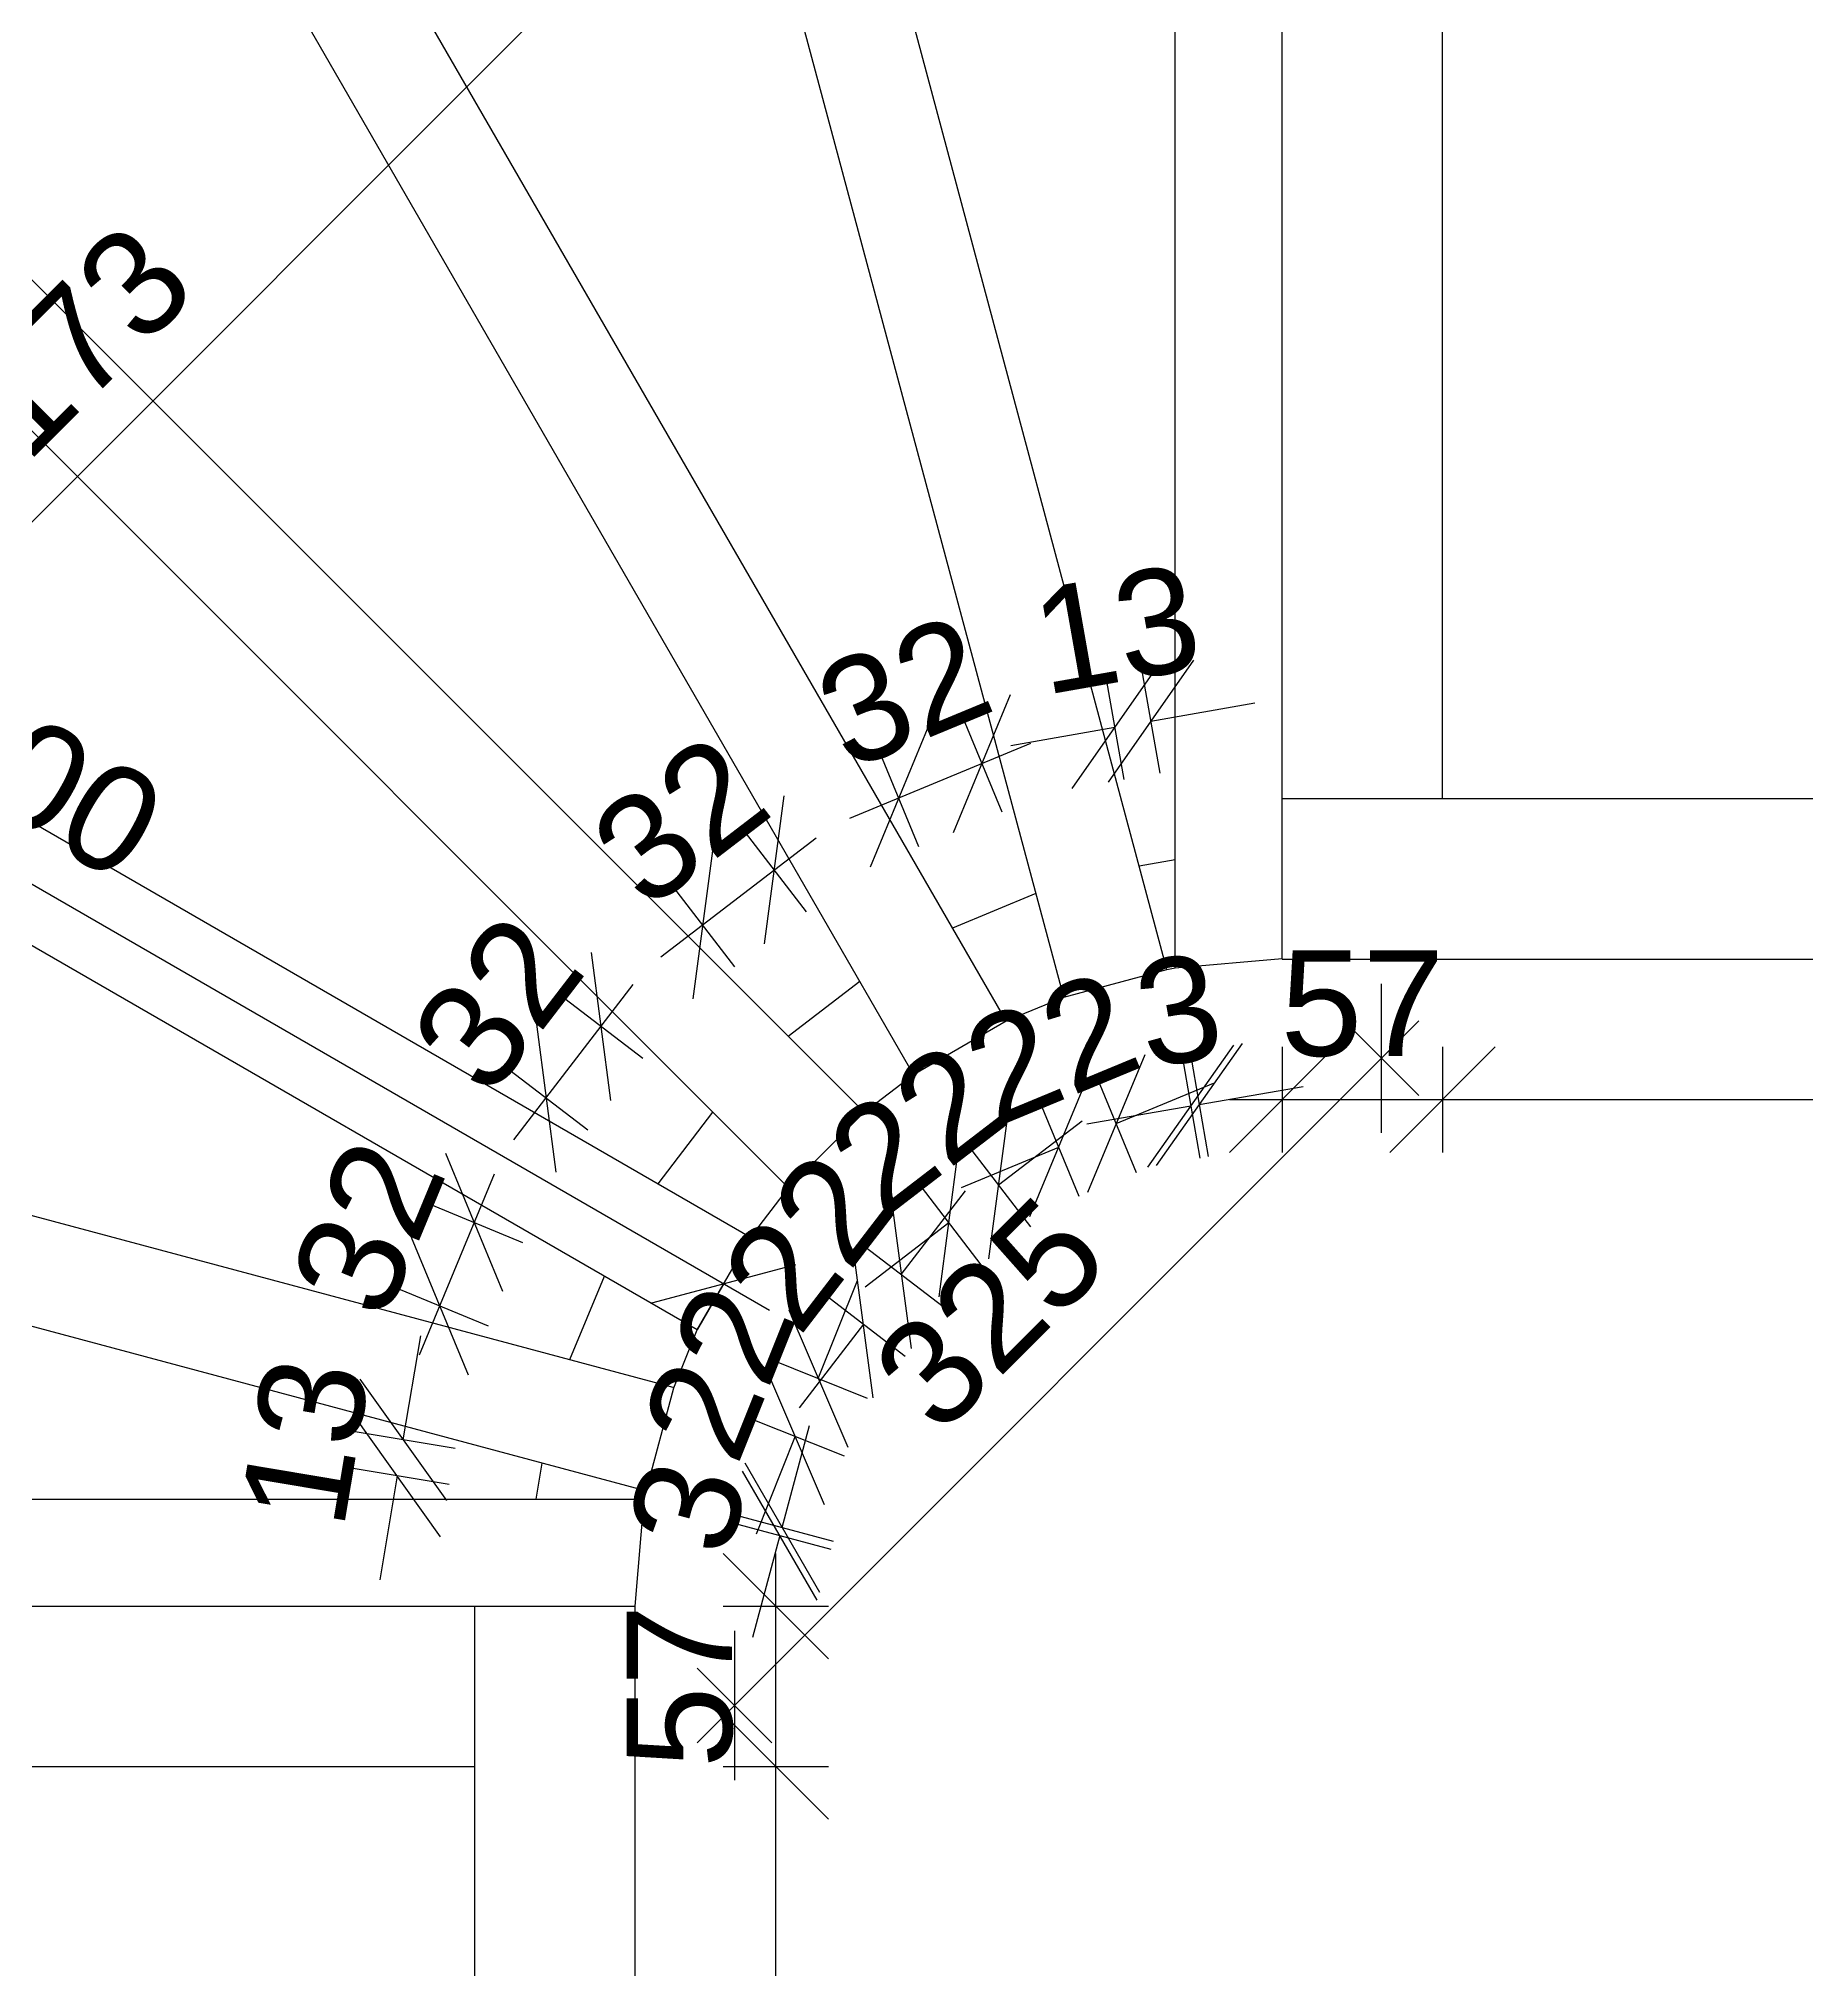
# Model space of a CAD drawing. Header units: millimetres. Extents: x -96270 to 80902, y -48795 to -34727.
# Drawn here: x 63745 to 64373, y -37880 to -37194 of the extents above; entities that cross this region are included whole.
import ezdxf

# ---------------------------------------------------------------- set-up
doc = ezdxf.new("R2010")
doc.units = ezdxf.units.MM
doc.layers.get('0').update_dxf_attribs({"lineweight": 25})
doc.layers.add('Mållinje (Afsætning af mål)', color=4, linetype='Continuous', lineweight=9)
doc.layers.add('Tyk fuldstregslinje (Optegning)', color=7, linetype='Continuous', lineweight=30)
doc.styles.add('Annotative', font='arial.ttf')
doc.dimstyles.new('Annotative', dxfattribs={"dimscale": 0, "dimtxt": 2.5, "dimasz": 2.5, "dimexe": 1.25, "dimexo": 1, "dimgap": 1, "dimtad": 1, "dimdec": 0, "dimzin": 0, "dimtxsty": 'Annotative', "dimblk": 'OBLIQUE', "dimcen": 1, "dimdle": 1.25, "dimadec": 0, "dimazin": 0, "dimtfac": 1, "dimtdec": 0, "dimtofl": 0, "dimtmove": 0, "dimatfit": 3, "dimfxl": 1.25, "dimfxlon": 1, "dimtolj": 1, "dimtzin": 0, "dimarcsym": 0})

# ---------------------------------------------------------------- blocks, each defined once
blk = doc.blocks.new('_Oblique')
at = {"color": 0, "linetype": 'ByBlock', "lineweight": -2}
blk.add_line((-0.5, -0.5), (0.5, 0.5), dxfattribs=at)
blk = doc.blocks.new('*D723')
at = {"layer": 'Defpoints', "color": 0, "transparency": 16777216}
for p in [(64186.7, -36920.81), (66186.7, -37520.65), (66186.7, -37520.65)]:
    blk.add_point(p, dxfattribs=at)
at = {"layer": 'Mållinje (Afsætning af mål)', "color": 0, "lineweight": -2, "transparency": 16777216}
for p, q in [((64168.74, -36915.42), (66204.66, -37526.03)), ((64186.7, -36920.81), (64181.31, -36938.77)), ((66186.7, -37520.65), (66181.31, -37538.61))]:
    blk.add_line(p, q, dxfattribs=at)
at = {"layer": 'Mållinje (Afsætning af mål)', "color": 0, "lineweight": -2, "transparency": 16777216, "xscale": 37.5, "yscale": 37.5, "zscale": 37.5}
for p, rotation in [((64186.7, -36920.81), 163.3050588094748), ((66186.7, -37520.65), 343.3050588094748)]:
    blk.add_blockref('_Oblique', p, dxfattribs=dict(at, rotation=rotation))
at = {"layer": 'Mållinje (Afsætning af mål)', "color": 0, "transparency": 16777216, "insert": (65196.51, -37188.02), "char_height": 37.5, "attachment_point": 5, "rotation": 343.30506, "style": 'Annotative'}
blk.add_mtext('\\A1;2088', dxfattribs=at)
blk = doc.blocks.new('*D724')
at = {"layer": 'Defpoints', "color": 0, "transparency": 16777216}
for p in [(63356.7, -37750.81), (63956.7, -38850.81), (63956.7, -38850.81)]:
    blk.add_point(p, dxfattribs=at)
at = {"layer": 'Mållinje (Afsætning af mål)', "color": 0, "lineweight": -2, "transparency": 16777216}
for p, q in [((63347.72, -37734.35), (63965.68, -38867.27)), ((63356.7, -37750.81), (63373.16, -37741.83)), ((63956.7, -38850.81), (63973.16, -38841.83))]:
    blk.add_line(p, q, dxfattribs=at)
at = {"layer": 'Mållinje (Afsætning af mål)', "color": 0, "lineweight": -2, "transparency": 16777216, "xscale": 37.5, "yscale": 37.5, "zscale": 37.5}
for p, rotation in [((63356.7, -37750.81), 118.6104596659652), ((63956.7, -38850.81), 298.6104596659652)]:
    blk.add_blockref('_Oblique', p, dxfattribs=dict(at, rotation=rotation))
at = {"layer": 'Mållinje (Afsætning af mål)', "color": 0, "transparency": 16777216, "insert": (63686.69, -38284.45), "char_height": 37.5, "attachment_point": 5, "rotation": 298.61046, "style": 'Annotative'}
blk.add_mtext('\\A1;1253', dxfattribs=at)
blk = doc.blocks.new('*D725')
at = {"layer": 'Defpoints', "color": 0, "transparency": 16777216}
for p in [(63959.86, -37712.81), (63960.64, -37709.91), (64008.93, -37722.85)]:
    blk.add_point(p, dxfattribs=at)
at = {"layer": 'Mållinje (Afsætning af mål)', "color": 0, "lineweight": -2, "transparency": 16777216}
for p, q in [((64008.93, -37722.85), (64018.64, -37686.63)), ((63990.04, -37720.9), (64026.27, -37730.6)), ((63990.82, -37718), (64027.04, -37727.7)), ((64008.15, -37725.75), (63998.45, -37761.97))]:
    blk.add_line(p, q, dxfattribs=at)
at = {"layer": 'Mållinje (Afsætning af mål)', "color": 0, "lineweight": -2, "transparency": 16777216, "xscale": 37.5, "yscale": 37.5, "zscale": 37.5}
for p, rotation in [((64008.93, -37722.85), 254.9999999997986), ((64008.15, -37725.75), 74.99999999979862)]:
    blk.add_blockref('_Oblique', p, dxfattribs=dict(at, rotation=rotation))
at = {"layer": 'Mållinje (Afsætning af mål)', "color": 0, "transparency": 16777216, "insert": (63975.55, -37715.46), "char_height": 37.5, "attachment_point": 5, "rotation": 75, "style": 'Annotative'}
blk.add_mtext('\\A1;3', dxfattribs=at)
blk = doc.blocks.new('*D726')
at = {"layer": 'Defpoints', "color": 0, "transparency": 16777216}
for p in [(63978.69, -37652.66), (63970.47, -37673.2), (64021.79, -37669.9)]:
    blk.add_point(p, dxfattribs=at)
at = {"layer": 'Mållinje (Afsætning af mål)', "color": 0, "lineweight": -2, "transparency": 16777216}
for p, q in [((64021.79, -37669.9), (64035.72, -37635.09)), ((64004.38, -37662.94), (64039.2, -37676.87)), ((63996.16, -37683.48), (64030.98, -37697.42)), ((64013.57, -37690.45), (63999.64, -37725.27))]:
    blk.add_line(p, q, dxfattribs=at)
at = {"layer": 'Mållinje (Afsætning af mål)', "color": 0, "lineweight": -2, "transparency": 16777216, "xscale": 37.5, "yscale": 37.5, "zscale": 37.5}
for p, rotation in [((64021.79, -37669.9), 248.1904522897012), ((64013.57, -37690.45), 68.19045228970117)]:
    blk.add_blockref('_Oblique', p, dxfattribs=dict(at, rotation=rotation))
at = {"layer": 'Mållinje (Afsætning af mål)', "color": 0, "transparency": 16777216, "insert": (63986.27, -37667.61), "char_height": 37.5, "attachment_point": 5, "rotation": 68.19045, "style": 'Annotative'}
blk.add_mtext('\\A1;22', dxfattribs=at)
blk = doc.blocks.new('*D696')
at = {"layer": 'Defpoints', "color": 0, "transparency": 16777216}
for p in [(63874.25, -37691.68), (63923.56, -37699.97), (63921.4, -37712.81)]:
    blk.add_point(p, dxfattribs=at)
at = {"layer": 'Mållinje (Afsætning af mål)', "color": 0, "lineweight": -2, "transparency": 16777216}
for p, q in [((63874.25, -37691.68), (63880.47, -37654.7)), ((63892.75, -37694.79), (63855.76, -37688.58)), ((63890.59, -37707.63), (63853.61, -37701.41)), ((63872.1, -37704.52), (63865.88, -37741.5))]:
    blk.add_line(p, q, dxfattribs=at)
at = {"layer": 'Mållinje (Afsætning af mål)', "color": 0, "lineweight": -2, "transparency": 16777216, "xscale": 37.5, "yscale": 37.5, "zscale": 37.5}
for p, rotation in [((63874.25, -37691.68), 260.4569625527603), ((63872.1, -37704.52), 80.45696255276027)]:
    blk.add_blockref('_Oblique', p, dxfattribs=dict(at, rotation=rotation))
at = {"layer": 'Mållinje (Afsætning af mål)', "color": 0, "transparency": 16777216, "insert": (63839.49, -37692.44), "char_height": 37.5, "attachment_point": 5, "rotation": 80.45696, "style": 'Annotative'}
blk.add_mtext('\\A1;13', dxfattribs=at)
blk = doc.blocks.new('*D697')
at = {"layer": 'Defpoints', "color": 0, "transparency": 16777216}
for p in [(63899.49, -37614.47), (63945.69, -37633.6), (63933.4, -37663.27)]:
    blk.add_point(p, dxfattribs=at)
at = {"layer": 'Mållinje (Afsætning af mål)', "color": 0, "lineweight": -2, "transparency": 16777216}
for p, q in [((63880.03, -37661.46), (63906.67, -37597.15)), ((63916.81, -37621.64), (63882.17, -37607.29)), ((63904.53, -37651.31), (63869.88, -37636.96))]:
    blk.add_line(p, q, dxfattribs=at)
at = {"layer": 'Mållinje (Afsætning af mål)', "color": 0, "lineweight": -2, "transparency": 16777216, "xscale": 37.5, "yscale": 37.5, "zscale": 37.5}
for p, rotation in [((63899.49, -37614.47), 67.500000000009), ((63887.2, -37644.13), 247.500000000009)]:
    blk.add_blockref('_Oblique', p, dxfattribs=dict(at, rotation=rotation))
at = {"layer": 'Mållinje (Afsætning af mål)', "color": 0, "transparency": 16777216, "insert": (63861.79, -37616.23), "char_height": 37.5, "attachment_point": 5, "rotation": 67.5, "style": 'Annotative'}
blk.add_mtext('\\A1;32', dxfattribs=at)
blk = doc.blocks.new('*D698')
at = {"layer": 'Defpoints', "color": 0, "transparency": 16777216}
for p in [(63944.57, -37544.78), (63984.23, -37575.22), (63964.69, -37600.69)]:
    blk.add_point(p, dxfattribs=at)
at = {"layer": 'Mållinje (Afsætning af mål)', "color": 0, "lineweight": -2, "transparency": 16777216}
for p, q in [((63913.6, -37585.13), (63955.98, -37529.9)), ((63959.44, -37556.19), (63929.69, -37533.37)), ((63939.89, -37581.67), (63910.14, -37558.84))]:
    blk.add_line(p, q, dxfattribs=at)
at = {"layer": 'Mållinje (Afsætning af mål)', "color": 0, "lineweight": -2, "transparency": 16777216, "xscale": 37.5, "yscale": 37.5, "zscale": 37.5}
for p, rotation in [((63944.57, -37544.78), 52.50000000000339), ((63925.02, -37570.26), 232.5000000000034)]:
    blk.add_blockref('_Oblique', p, dxfattribs=dict(at, rotation=rotation))
at = {"layer": 'Mållinje (Afsætning af mål)', "color": 0, "transparency": 16777216, "insert": (63907.69, -37536.72), "char_height": 37.5, "attachment_point": 5, "rotation": 52.5, "style": 'Annotative'}
blk.add_mtext('\\A1;32', dxfattribs=at)
blk = doc.blocks.new('*D699')
at = {"layer": 'Defpoints', "color": 0, "transparency": 16777216}
for p in [(64006.14, -37489.13), (64036.58, -37528.8), (64011.1, -37548.35)]:
    blk.add_point(p, dxfattribs=at)
at = {"layer": 'Mållinje (Afsætning af mål)', "color": 0, "lineweight": -2, "transparency": 16777216}
for p, q in [((64017.56, -37504.01), (63994.73, -37474.26)), ((63965.79, -37520.09), (64021.02, -37477.72)), ((63992.08, -37523.56), (63969.25, -37493.8))]:
    blk.add_line(p, q, dxfattribs=at)
at = {"layer": 'Mållinje (Afsætning af mål)', "color": 0, "lineweight": -2, "transparency": 16777216, "xscale": 37.5, "yscale": 37.5, "zscale": 37.5}
for p, rotation in [((64006.14, -37489.13), 37.49999999999974), ((63980.67, -37508.68), 217.4999999999997)]:
    blk.add_blockref('_Oblique', p, dxfattribs=dict(at, rotation=rotation))
at = {"layer": 'Mållinje (Afsætning af mål)', "color": 0, "transparency": 16777216, "insert": (63972.61, -37471.81), "char_height": 37.5, "attachment_point": 5, "rotation": 37.5, "style": 'Annotative'}
blk.add_mtext('\\A1;32', dxfattribs=at)
blk = doc.blocks.new('*D700')
at = {"layer": 'Defpoints', "color": 0, "transparency": 16777216}
for p in [(64080.02, -37451.32), (64099.16, -37497.51), (64069.49, -37509.8)]:
    blk.add_point(p, dxfattribs=at)
at = {"layer": 'Mållinje (Afsætning af mål)', "color": 0, "lineweight": -2, "transparency": 16777216}
for p, q in [((64087.2, -37468.64), (64072.85, -37433.99)), ((64033.03, -37470.78), (64097.34, -37444.14)), ((64057.53, -37480.93), (64043.18, -37446.28))]:
    blk.add_line(p, q, dxfattribs=at)
at = {"layer": 'Mållinje (Afsætning af mål)', "color": 0, "lineweight": -2, "transparency": 16777216, "xscale": 37.5, "yscale": 37.5, "zscale": 37.5}
for p, rotation in [((64080.02, -37451.32), 22.50000000000797), ((64050.35, -37463.61), 202.500000000008)]:
    blk.add_blockref('_Oblique', p, dxfattribs=dict(at, rotation=rotation))
at = {"layer": 'Mållinje (Afsætning af mål)', "color": 0, "transparency": 16777216, "insert": (64052.12, -37425.9), "char_height": 37.5, "attachment_point": 5, "rotation": 22.5, "style": 'Annotative'}
blk.add_mtext('\\A1;32', dxfattribs=at)
blk = doc.blocks.new('*D701')
at = {"layer": 'Defpoints', "color": 0, "transparency": 16777216}
for p in [(64140.01, -37436.28), (64135.89, -37487.78), (64148.7, -37485.52)]:
    blk.add_point(p, dxfattribs=at)
at = {"layer": 'Mållinje (Afsætning af mål)', "color": 0, "lineweight": -2, "transparency": 16777216}
for p, q in [((64130.46, -37457), (64123.95, -37420.07)), ((64143.27, -37454.74), (64136.76, -37417.81)), ((64140.01, -37436.28), (64176.94, -37429.77)), ((64127.21, -37438.54), (64090.27, -37445.05))]:
    blk.add_line(p, q, dxfattribs=at)
at = {"layer": 'Mållinje (Afsætning af mål)', "color": 0, "lineweight": -2, "transparency": 16777216, "xscale": 37.5, "yscale": 37.5, "zscale": 37.5}
for p, rotation in [((64127.21, -37438.54), 9.99999999998062), ((64140.01, -37436.28), 189.9999999999806)]:
    blk.add_blockref('_Oblique', p, dxfattribs=dict(at, rotation=rotation))
at = {"layer": 'Mållinje (Afsætning af mål)', "color": 0, "transparency": 16777216, "insert": (64127.68, -37403.77), "char_height": 37.5, "attachment_point": 5, "rotation": 10, "style": 'Annotative'}
blk.add_mtext('\\A1;13', dxfattribs=at)
blk = doc.blocks.new('*D727')
at = {"layer": 'Defpoints', "color": 0, "transparency": 16777216}
for p in [(64011.18, -37602.17), (63997.69, -37619.75), (64051.3, -37632.95)]:
    blk.add_point(p, dxfattribs=at)
at = {"layer": 'Mållinje (Afsætning af mål)', "color": 0, "lineweight": -2, "transparency": 16777216}
for p, q in [((64051.3, -37632.95), (64074.13, -37603.2)), ((64036.43, -37621.54), (64066.18, -37644.37)), ((64022.94, -37639.12), (64052.69, -37661.95)), ((64037.81, -37650.54), (64014.99, -37680.29))]:
    blk.add_line(p, q, dxfattribs=at)
at = {"layer": 'Mållinje (Afsætning af mål)', "color": 0, "lineweight": -2, "transparency": 16777216, "xscale": 37.5, "yscale": 37.5, "zscale": 37.5}
for p, rotation in [((64051.3, -37632.95), 232.5000000000012), ((64037.81, -37650.54), 52.50000000000125)]:
    blk.add_blockref('_Oblique', p, dxfattribs=dict(at, rotation=rotation))
at = {"layer": 'Mållinje (Afsætning af mål)', "color": 0, "transparency": 16777216, "insert": (64017.72, -37621.15), "char_height": 37.5, "attachment_point": 5, "rotation": 52.5, "style": 'Annotative'}
blk.add_mtext('\\A1;22', dxfattribs=at)
blk = doc.blocks.new('*D728')
at = {"layer": 'Defpoints', "color": 0, "transparency": 16777216}
for p in [(64055.64, -37561.81), (64038.05, -37575.3), (64085.79, -37601.1)]:
    blk.add_point(p, dxfattribs=at)
at = {"layer": 'Mållinje (Afsætning af mål)', "color": 0, "lineweight": -2, "transparency": 16777216}
for p, q in [((64085.79, -37601.1), (64115.54, -37578.27)), ((64074.37, -37586.23), (64097.2, -37615.98)), ((64056.79, -37599.72), (64079.62, -37629.47)), ((64068.21, -37614.59), (64038.46, -37637.42))]:
    blk.add_line(p, q, dxfattribs=at)
at = {"layer": 'Mållinje (Afsætning af mål)', "color": 0, "lineweight": -2, "transparency": 16777216, "xscale": 37.5, "yscale": 37.5, "zscale": 37.5}
for p, rotation in [((64085.79, -37601.1), 217.5000000000033), ((64068.21, -37614.59), 37.5000000000033)]:
    blk.add_blockref('_Oblique', p, dxfattribs=dict(at, rotation=rotation))
at = {"layer": 'Mållinje (Afsætning af mål)', "color": 0, "transparency": 16777216, "insert": (64056.41, -37581.01), "char_height": 37.5, "attachment_point": 5, "rotation": 37.5, "style": 'Annotative'}
blk.add_mtext('\\A1;22', dxfattribs=at)
blk = doc.blocks.new('*D729')
at = {"layer": 'Defpoints', "color": 0, "transparency": 16777216}
for p in [(64109.02, -37534.32), (64088.54, -37542.81), (64127.66, -37579.32)]:
    blk.add_point(p, dxfattribs=at)
at = {"layer": 'Mållinje (Afsætning af mål)', "color": 0, "lineweight": -2, "transparency": 16777216}
for p, q in [((64120.48, -37562), (64134.83, -37596.64)), ((64100.01, -37570.48), (64114.36, -37605.12)), ((64127.66, -37579.32), (64162.3, -37564.97)), ((64107.18, -37587.8), (64072.54, -37602.15))]:
    blk.add_line(p, q, dxfattribs=at)
at = {"layer": 'Mållinje (Afsætning af mål)', "color": 0, "lineweight": -2, "transparency": 16777216, "xscale": 37.5, "yscale": 37.5, "zscale": 37.5}
for p, rotation in [((64127.66, -37579.32), 202.5000000000009), ((64107.18, -37587.8), 22.50000000000088)]:
    blk.add_blockref('_Oblique', p, dxfattribs=dict(at, rotation=rotation))
at = {"layer": 'Mållinje (Afsætning af mål)', "color": 0, "transparency": 16777216, "insert": (64104.47, -37552.31), "char_height": 37.5, "attachment_point": 5, "rotation": 22.5, "style": 'Annotative'}
blk.add_mtext('\\A1;22', dxfattribs=at)
blk = doc.blocks.new('*D730')
at = {"layer": 'Defpoints', "color": 0, "transparency": 16777216}
for p in [(64145.72, -37524.49), (64148.7, -37523.97), (64157.16, -37572.55)]:
    blk.add_point(p, dxfattribs=at)
at = {"layer": 'Mållinje (Afsætning af mål)', "color": 0, "lineweight": -2, "transparency": 16777216}
for p, q in [((64150.97, -37554.6), (64157.41, -37591.54)), ((64153.94, -37554.08), (64160.38, -37591.02)), ((64157.16, -37572.55), (64194.11, -37566.11)), ((64154.19, -37573.07), (64117.25, -37579.51))]:
    blk.add_line(p, q, dxfattribs=at)
at = {"layer": 'Mållinje (Afsætning af mål)', "color": 0, "lineweight": -2, "transparency": 16777216, "xscale": 37.5, "yscale": 37.5, "zscale": 37.5}
for p, rotation in [((64154.19, -37573.07), 9.885666944089726), ((64157.16, -37572.55), 189.8856669440897)]:
    blk.add_blockref('_Oblique', p, dxfattribs=dict(at, rotation=rotation))
at = {"layer": 'Mållinje (Afsætning af mål)', "color": 0, "transparency": 16777216, "insert": (64149.81, -37539.16), "char_height": 37.5, "attachment_point": 5, "rotation": 9.88567, "style": 'Annotative'}
blk.add_mtext('\\A1;3', dxfattribs=at)
blk = doc.blocks.new('*D685')
at = {"layer": 'Defpoints', "color": 0, "transparency": 16777216}
for p in [(63774.52, -37074.89), (63804.95, -37114.56), (63640.49, -37177.73)]:
    blk.add_point(p, dxfattribs=at)
at = {"layer": 'Mållinje (Afsætning af mål)', "color": 0, "lineweight": -2, "transparency": 16777216}
for p, q in [((63656.05, -37228.81), (63819.83, -37103.14)), ((63793.54, -37099.68), (63816.37, -37129.43)), ((63659.51, -37202.53), (63682.34, -37232.28))]:
    blk.add_line(p, q, dxfattribs=at)
at = {"layer": 'Mållinje (Afsætning af mål)', "color": 0, "lineweight": -2, "transparency": 16777216, "xscale": 37.5, "yscale": 37.5, "zscale": 37.5}
for p, rotation in [((63804.95, -37114.56), 37.49999999999902), ((63670.93, -37217.4), 217.499999999999)]:
    blk.add_blockref('_Oblique', p, dxfattribs=dict(at, rotation=rotation))
at = {"layer": 'Mållinje (Afsætning af mål)', "color": 0, "transparency": 16777216, "insert": (63717.15, -37138.89), "char_height": 37.5, "attachment_point": 5, "rotation": 37.5, "style": 'Annotative'}
blk.add_mtext('\\A1;169', dxfattribs=at)
blk = doc.blocks.new('*D688')
at = {"layer": 'Defpoints', "color": 0, "transparency": 16777216}
for p in [(64186.7, -37520.81), (64221.98, -37556.09), (63956.7, -37750.81)]:
    blk.add_point(p, dxfattribs=at)
at = {"layer": 'Mållinje (Afsætning af mål)', "color": 0, "lineweight": -2, "transparency": 16777216}
for p, q in [((63978.72, -37799.35), (64235.23, -37542.83)), ((64208.72, -37542.83), (64235.23, -37569.35)), ((63978.72, -37772.83), (64005.23, -37799.35))]:
    blk.add_line(p, q, dxfattribs=at)
at = {"layer": 'Mållinje (Afsætning af mål)', "color": 0, "lineweight": -2, "transparency": 16777216, "xscale": 37.5, "yscale": 37.5, "zscale": 37.5}
for p, rotation in [((64221.98, -37556.09), 45), ((63991.98, -37786.09), 225)]:
    blk.add_blockref('_Oblique', p, dxfattribs=dict(at, rotation=rotation))
at = {"layer": 'Mållinje (Afsætning af mål)', "color": 0, "transparency": 16777216, "insert": (64082.82, -37646.93), "char_height": 37.5, "attachment_point": 5, "rotation": 45, "style": 'Annotative'}
blk.add_mtext('\\A1;325', dxfattribs=at)
blk = doc.blocks.new('*D689')
at = {"layer": 'Defpoints', "color": 0, "transparency": 16777216}
for p in [(64186.7, -36920.81), (64186.7, -36920.81), (63357.25, -37750.51)]:
    blk.add_point(p, dxfattribs=at)
at = {"layer": 'Mållinje (Afsætning af mål)', "color": 0, "lineweight": -2, "transparency": 16777216}
for p, q in [((63343.99, -37763.77), (64199.95, -36907.55)), ((64186.7, -36920.81), (64173.44, -36907.55)), ((63357.25, -37750.51), (63343.99, -37737.26))]:
    blk.add_line(p, q, dxfattribs=at)
at = {"layer": 'Mållinje (Afsætning af mål)', "color": 0, "lineweight": -2, "transparency": 16777216, "xscale": 37.5, "yscale": 37.5, "zscale": 37.5}
for p, rotation in [((64186.7, -36920.81), 45.0086126468745), ((63357.25, -37750.51), 225.0086126468745)]:
    blk.add_blockref('_Oblique', p, dxfattribs=dict(at, rotation=rotation))
at = {"layer": 'Mållinje (Afsætning af mål)', "color": 0, "transparency": 16777216, "insert": (63747.81, -37311.51), "char_height": 37.5, "attachment_point": 5, "rotation": 45.00861, "style": 'Annotative'}
blk.add_mtext('\\A1;1173', dxfattribs=at)
blk = doc.blocks.new('*D690')
at = {"layer": 'Defpoints', "color": 0, "transparency": 16777216}
for p in [(63468.08, -37335.92), (63988.19, -37636.2), (63988.19, -37636.2)]:
    blk.add_point(p, dxfattribs=at)
at = {"layer": 'Mållinje (Afsætning af mål)', "color": 0, "lineweight": -2, "transparency": 16777216}
for p, q in [((63451.85, -37326.54), (64004.43, -37645.58)), ((63468.08, -37335.92), (63458.71, -37352.16)), ((63988.19, -37636.2), (63978.82, -37652.44))]:
    blk.add_line(p, q, dxfattribs=at)
at = {"layer": 'Mållinje (Afsætning af mål)', "color": 0, "lineweight": -2, "transparency": 16777216, "xscale": 37.5, "yscale": 37.5, "zscale": 37.5}
for p, rotation in [((63468.08, -37335.92), 149.999999999998), ((63988.19, -37636.2), 329.999999999998)]:
    blk.add_blockref('_Oblique', p, dxfattribs=dict(at, rotation=rotation))
at = {"layer": 'Mållinje (Afsætning af mål)', "color": 0, "transparency": 16777216, "insert": (63745.21, -37456.49), "char_height": 37.5, "attachment_point": 5, "rotation": 330, "style": 'Annotative'}
blk.add_mtext('\\A1;600', dxfattribs=at)
blk = doc.blocks.new('*D739')
at = {"layer": 'Defpoints', "color": 0, "transparency": 16777216}
for p in [(63918.7, -37807.81), (64006.7, -37807.81), (63918.7, -38812.81)]:
    blk.add_point(p, dxfattribs=at)
at = {"layer": 'Mållinje (Afsætning af mål)', "color": 0, "lineweight": -2, "transparency": 16777216}
for p, q in [((64006.7, -38831.56), (64006.7, -37789.06)), ((63987.95, -37807.81), (64025.45, -37807.81)), ((63987.95, -38812.81), (64025.45, -38812.81))]:
    blk.add_line(p, q, dxfattribs=at)
at = {"layer": 'Mållinje (Afsætning af mål)', "color": 0, "lineweight": -2, "transparency": 16777216, "xscale": 37.5, "yscale": 37.5, "zscale": 37.5}
for p, rotation in [((64006.7, -37807.81), 90), ((64006.7, -38812.81), 270)]:
    blk.add_blockref('_Oblique', p, dxfattribs=dict(at, rotation=rotation))
at = {"layer": 'Mållinje (Afsætning af mål)', "color": 0, "transparency": 16777216, "insert": (63972.55, -38310.31), "char_height": 37.5, "attachment_point": 5, "rotation": 90, "style": 'Annotative'}
blk.add_mtext('\\A1;1005', dxfattribs=at)
blk = doc.blocks.new('*D740')
at = {"layer": 'Defpoints', "color": 0, "transparency": 16777216}
for p in [(63918.7, -37750.81), (64006.7, -37750.81), (63918.7, -37807.81)]:
    blk.add_point(p, dxfattribs=at)
at = {"layer": 'Mållinje (Afsætning af mål)', "color": 0, "lineweight": -2, "transparency": 16777216}
for p, q in [((64006.7, -37826.56), (64006.7, -37732.06)), ((63987.95, -37750.81), (64025.45, -37750.81)), ((63987.95, -37807.81), (64025.45, -37807.81))]:
    blk.add_line(p, q, dxfattribs=at)
at = {"layer": 'Mållinje (Afsætning af mål)', "color": 0, "lineweight": -2, "transparency": 16777216, "xscale": 37.5, "yscale": 37.5, "zscale": 37.5}
for p, rotation in [((64006.7, -37750.81), 90), ((64006.7, -37807.81), 270)]:
    blk.add_blockref('_Oblique', p, dxfattribs=dict(at, rotation=rotation))
at = {"layer": 'Mållinje (Afsætning af mål)', "color": 0, "transparency": 16777216, "insert": (63972.63, -37779.31), "char_height": 37.5, "attachment_point": 5, "rotation": 90, "style": 'Annotative'}
blk.add_mtext('\\A1;57', dxfattribs=at)
blk = doc.blocks.new('*D758')
at = {"layer": 'Defpoints', "color": 0, "transparency": 16777216}
for p in [(64243.7, -37482.81), (66129.7, -37482.81), (66129.7, -37570.78)]:
    blk.add_point(p, dxfattribs=at)
at = {"layer": 'Mållinje (Afsætning af mål)', "color": 0, "lineweight": -2, "transparency": 16777216}
for p, q in [((64243.7, -37552.03), (64243.7, -37589.53)), ((66129.7, -37552.03), (66129.7, -37589.53)), ((64224.95, -37570.78), (66148.45, -37570.78))]:
    blk.add_line(p, q, dxfattribs=at)
at = {"layer": 'Mållinje (Afsætning af mål)', "color": 0, "lineweight": -2, "transparency": 16777216, "xscale": 37.5, "yscale": 37.5, "zscale": 37.5, "rotation": 180}
blk.add_blockref('_Oblique', (64243.7, -37570.78), dxfattribs=at)
at = {"layer": 'Mållinje (Afsætning af mål)', "color": 0, "lineweight": -2, "transparency": 16777216, "xscale": 37.5, "yscale": 37.5, "zscale": 37.5}
blk.add_blockref('_Oblique', (66129.7, -37570.78), dxfattribs=at)
at = {"layer": 'Mållinje (Afsætning af mål)', "color": 0, "transparency": 16777216, "insert": (65186.7, -37536.64), "char_height": 37.5, "attachment_point": 5, "style": 'Annotative'}
blk.add_mtext('\\A1;1886', dxfattribs=at)
blk = doc.blocks.new('*D760')
at = {"layer": 'Defpoints', "color": 0, "transparency": 16777216}
for p in [(64186.7, -37482.81), (64243.7, -37482.81), (64186.7, -37570.81)]:
    blk.add_point(p, dxfattribs=at)
at = {"layer": 'Mållinje (Afsætning af mål)', "color": 0, "lineweight": -2, "transparency": 16777216}
for p, q in [((64186.7, -37552.06), (64186.7, -37589.56)), ((64243.7, -37552.06), (64243.7, -37589.56)), ((64262.45, -37570.81), (64167.95, -37570.81))]:
    blk.add_line(p, q, dxfattribs=at)
at = {"layer": 'Mållinje (Afsætning af mål)', "color": 0, "lineweight": -2, "transparency": 16777216, "xscale": 37.5, "yscale": 37.5, "zscale": 37.5, "rotation": 180}
blk.add_blockref('_Oblique', (64186.7, -37570.81), dxfattribs=at)
at = {"layer": 'Mållinje (Afsætning af mål)', "color": 0, "lineweight": -2, "transparency": 16777216, "xscale": 37.5, "yscale": 37.5, "zscale": 37.5}
blk.add_blockref('_Oblique', (64243.7, -37570.81), dxfattribs=at)
at = {"layer": 'Mållinje (Afsætning af mål)', "color": 0, "transparency": 16777216, "insert": (64215.2, -37536.74), "char_height": 37.5, "attachment_point": 5, "style": 'Annotative'}
blk.add_mtext('\\A1;57', dxfattribs=at)

msp = doc.modelspace()

# ---------------------------------------------------------------- linework, layer by layer
at = {"layer": 'Tyk fuldstregslinje (Optegning)'}
for p, q in [((64148.7, -37523.97), (64148.7, -36920.81)), ((64186.7, -37520.81), (64186.7, -36920.81)), ((64145.72, -37524.49), (63990.29, -36944.38)), ((64109.02, -37534.32), (63953.58, -36954.22)), ((64243.7, -37463.81), (64243.7, -36977.81)), ((64088.54, -37542.81), (63788.26, -37022.7)), ((64055.64, -37561.81), (63755.35, -37041.7)), ((64038.05, -37575.3), (63613.39, -37150.63)), ((64011.18, -37602.17), (63586.52, -37177.5)), ((63997.69, -37619.75), (63477.58, -37319.46)), ((63978.69, -37652.66), (63458.58, -37352.37)), ((64186.7, -37463.81), (66186.7, -37463.81)), ((64148.7, -37485.52), (64135.89, -37487.78)), ((64099.16, -37497.51), (64069.49, -37509.8)), ((63970.21, -37673.13), (63390.11, -37517.69)), ((64148.7, -37523.97), (64186.7, -37520.65)), ((64186.7, -37520.81), (66186.7, -37520.81)), ((64036.58, -37528.8), (64011.1, -37548.35)), ((64109.02, -37534.32), (64145.72, -37524.49)), ((64145.72, -37524.49), (64148.7, -37523.97)), ((64088.54, -37542.81), (64109.02, -37534.32)), ((64055.64, -37561.81), (64088.54, -37542.81)), ((63960.38, -37709.84), (63380.27, -37554.4)), ((64038.05, -37575.3), (64055.64, -37561.81)), ((63984.23, -37575.22), (63964.69, -37600.69)), ((64011.18, -37602.17), (64038.05, -37575.3)), ((63997.69, -37619.75), (64011.18, -37602.17)), ((63978.69, -37652.66), (63997.69, -37619.75)), ((63945.69, -37633.6), (63933.4, -37663.27)), ((63970.47, -37673.2), (63978.69, -37652.66)), ((63960.64, -37709.91), (63970.47, -37673.2)), ((63923.56, -37699.97), (63921.4, -37712.81)), ((63356.7, -37712.81), (63959.86, -37712.81)), ((63956.7, -37750.81), (63959.86, -37712.81)), ((63959.86, -37712.81), (63960.64, -37709.91)), ((63356.7, -37750.81), (63956.7, -37750.81)), ((63899.7, -38850.81), (63899.7, -37750.81)), ((63956.7, -38850.81), (63956.7, -37750.81)), ((63413.7, -37807.81), (63899.7, -37807.81))]:
    msp.add_line(p, q, dxfattribs=at)

# ---------------------------------------------------------------- dimensions: what is measured, and where the dimension line sits
at = {"layer": 'Mållinje (Afsætning af mål)'}
for p1, p2, distance, picture, middle in [((63357.25, -37750.51), (64186.7, -36920.81), 0, '*D689', (63747.81, -37311.51)), ((64186.7, -36920.81), (66186.7, -37520.65), 0, '*D723', (65196.51, -37188.02)), ((63640.49, -37177.73), (63774.52, -37074.89), -50, '*D685', (63717.15, -37138.89)), ((64243.7, -37482.81), (66129.7, -37482.81), -87.97, '*D758', (65186.7, -37536.64)), ((63956.7, -37750.81), (64186.7, -37520.81), -49.89, '*D688', (64082.82, -37646.93)), ((63356.7, -37750.81), (63956.7, -38850.81), 0, '*D724', (63686.69, -38284.45)), ((63918.7, -38812.81), (63918.7, -37807.81), -88, '*D739', (63972.55, -38310.31))]:
    dim = msp.add_aligned_dim(p1=p1, p2=p2, distance=distance, dimstyle='Annotative', dxfattribs=at)
    dim.commit()
    dim.dimension.update_dxf_attribs({"geometry": picture, "text_midpoint": middle})
dim = msp.add_aligned_dim(p1=(63468.08, -37335.92), p2=(63988.19, -37636.2), distance=0, text='600', dimstyle='Annotative', dxfattribs=at)
dim.commit()
dim.dimension.update_dxf_attribs({"geometry": '*D690', "text_midpoint": (63745.21, -37456.49)})
for base, p1, p2, angle, picture, middle in [((64140.01, -37436.28), (64135.89, -37487.78), (64148.7, -37485.52), 10, '*D701', (64133.61, -37437.41)), ((64080.02, -37451.32), (64069.49, -37509.8), (64099.16, -37497.51), 22.5, '*D700', (64065.19, -37457.46)), ((64006.14, -37489.13), (64011.1, -37548.35), (64036.58, -37528.8), 37.5, '*D699', (63993.4, -37498.91)), ((64186.7, -37570.81), (64243.7, -37482.81), (64186.7, -37482.81), 180, '*D760', (64215.2, -37570.81)), ((63944.57, -37544.78), (63964.69, -37600.69), (63984.23, -37575.22), 52.5, '*D698', (63934.79, -37557.52)), ((64157.16, -37572.55), (64145.72, -37524.49), (64148.7, -37523.97), 9.88567, '*D730', (64155.68, -37572.81)), ((64127.66, -37579.32), (64088.54, -37542.81), (64109.02, -37534.32), 22.5, '*D729', (64117.42, -37583.56)), ((64085.79, -37601.1), (64038.05, -37575.3), (64055.64, -37561.81), 37.5, '*D728', (64077, -37607.85)), ((63899.49, -37614.47), (63933.4, -37663.27), (63945.69, -37633.6), 67.5, '*D697', (63893.35, -37629.3)), ((64051.3, -37632.95), (63997.69, -37619.75), (64011.18, -37602.17), 52.5, '*D727', (64044.56, -37641.74)), ((64021.79, -37669.9), (63970.47, -37673.2), (63978.69, -37652.66), 68.19045, '*D726', (64017.68, -37680.18)), ((63874.25, -37691.68), (63921.4, -37712.81), (63923.56, -37699.97), 80.45696, '*D696', (63873.18, -37698.1)), ((64008.93, -37722.85), (63959.86, -37712.81), (63960.64, -37709.91), 75, '*D725', (64008.54, -37724.3)), ((64006.7, -37750.81), (63918.7, -37807.81), (63918.7, -37750.81), 90, '*D740', (64006.7, -37779.31))]:
    dim = msp.add_linear_dim(base=base, p1=p1, p2=p2, angle=angle, dimstyle='Annotative', dxfattribs=at)
    dim.commit()
    dim.dimension.update_dxf_attribs({"geometry": picture, "text_midpoint": middle, "dimtype": 161})

doc.saveas('drawing.dxf')
